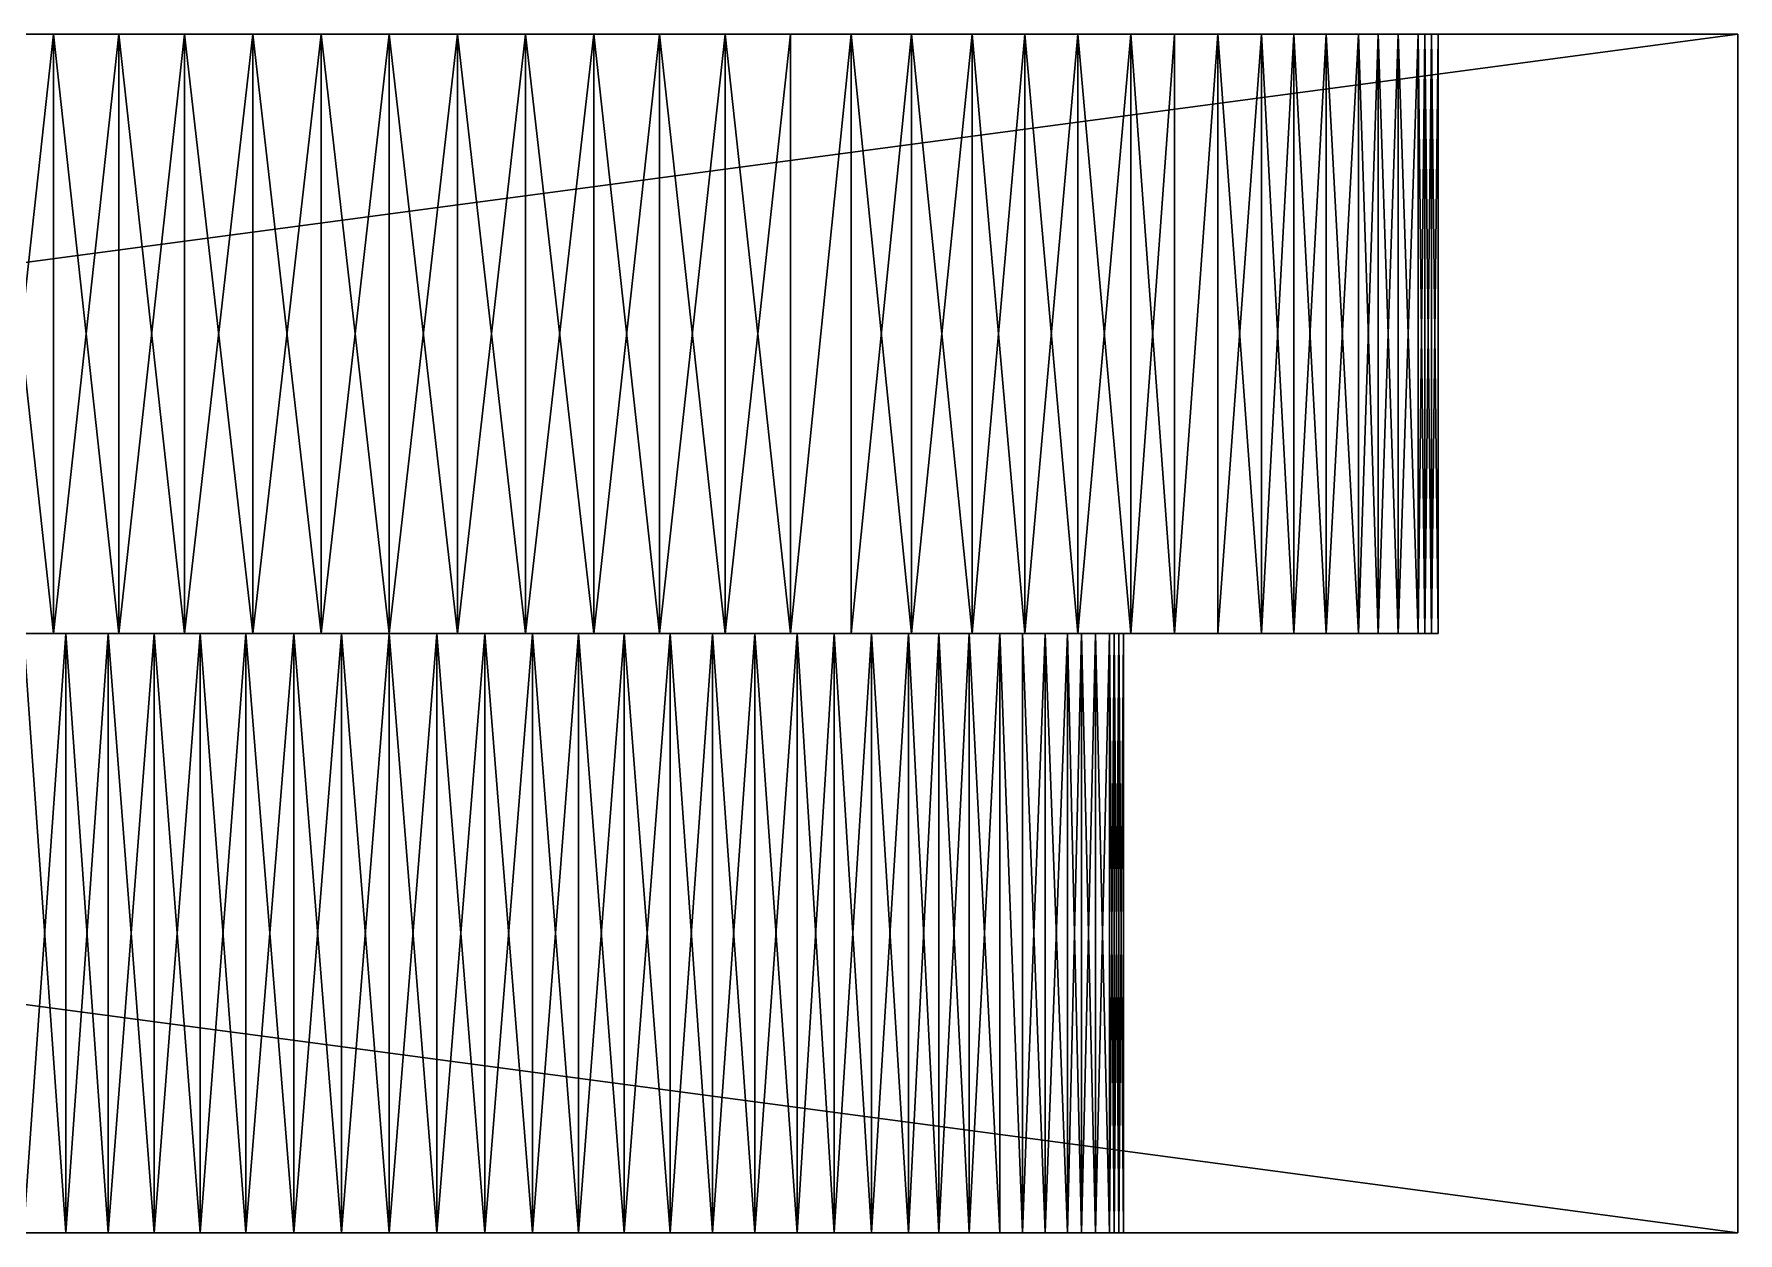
# Model space of a CAD drawing. Header units: metres. Extents: x 5.41 to 8.8, y 2.86 to 6.56.
# Drawn here: x 8.232 to 8.8, y 2.862 to 3.262 of the extents above; entities that cross this region are included whole.
import ezdxf

# ---------------------------------------------------------------- set-up
doc = ezdxf.new("R2010")
doc.units = ezdxf.units.M

msp = doc.modelspace()

# ---------------------------------------------------------------- linework, layer by layer
for points in [[(5.800001, 2.862435, 0.022566), (8.8, 2.862435, 0.022566), (8.8, 3.262435, 0.022565)], [(8.8, 3.262435, 0.022565), (5.800001, 3.262435, 0.022565), (5.800001, 2.862435, 0.022566)], [(8.8, 2.862435, -0.977434), (5.800001, 2.862435, -0.977434), (5.800001, 3.262435, -0.977435)], [(5.800001, 3.262435, -0.977435), (8.8, 3.262435, -0.977435), (8.8, 2.862435, -0.977434)], [(5.800001, 3.262435, 0.022565), (8.237947, 3.262435, -0.147438), (8.216062, 3.262435, -0.154077)], [(5.800001, 3.262435, 0.022565), (8.259833, 3.262435, -0.140799), (8.237947, 3.262435, -0.147438)], [(5.800001, 3.262435, 0.022565), (8.281719, 3.262435, -0.13416), (8.259833, 3.262435, -0.140799)], [(5.800001, 3.262435, 0.022565), (8.30448, 3.262435, -0.131918), (8.281719, 3.262435, -0.13416)], [(5.800001, 3.262435, 0.022565), (8.32724, 3.262435, -0.129676), (8.30448, 3.262435, -0.131918)], [(5.800001, 3.262435, 0.022565), (8.35, 3.262435, -0.127435), (8.32724, 3.262435, -0.129676)], [(5.800001, 3.262435, 0.022565), (8.8, 3.262435, 0.022565), (8.35, 3.262435, -0.127435)], [(8.216061, 3.262435, -0.800792), (8.259832, 3.262435, -0.81407), (5.800001, 3.262435, -0.977435)], [(8.259832, 3.262435, -0.81407), (8.281718, 3.262435, -0.820709), (5.800001, 3.262435, -0.977435)], [(8.8, 3.262435, -0.977435), (5.800001, 3.262435, -0.977435), (8.281718, 3.262435, -0.820709)], [(8.216061, 3.062435, -0.800792), (8.237947, 3.062435, -0.807431), (8.237947, 3.262435, -0.807431)], [(8.237947, 3.262435, -0.807431), (8.216061, 3.262435, -0.800792), (8.216061, 3.062435, -0.800792)], [(8.237947, 3.062435, -0.147438), (8.216062, 3.062435, -0.154076), (8.216062, 3.262435, -0.154077)], [(8.216062, 3.262435, -0.154077), (8.237947, 3.262435, -0.147438), (8.237947, 3.062435, -0.147438)], [(8.237947, 3.062435, -0.807431), (8.259832, 3.062435, -0.81407), (8.259832, 3.262435, -0.81407)], [(8.259832, 3.262435, -0.81407), (8.237947, 3.262435, -0.807431), (8.237947, 3.062435, -0.807431)], [(8.259833, 3.062435, -0.140799), (8.237947, 3.062435, -0.147438), (8.237947, 3.262435, -0.147438)], [(8.237947, 3.262435, -0.147438), (8.259833, 3.262435, -0.140799), (8.259833, 3.062435, -0.140799)], [(8.259832, 3.062435, -0.81407), (8.281718, 3.062435, -0.820709), (8.281718, 3.262435, -0.820709)], [(8.281718, 3.262435, -0.820709), (8.259832, 3.262435, -0.81407), (8.259832, 3.062435, -0.81407)], [(8.281719, 3.062435, -0.13416), (8.259833, 3.062435, -0.140799), (8.259833, 3.262435, -0.140799)], [(8.259833, 3.262435, -0.140799), (8.281719, 3.262435, -0.13416), (8.281719, 3.062435, -0.13416)], [(8.8, 3.262435, -0.977435), (8.281718, 3.262435, -0.820709), (8.304479, 3.262435, -0.822951)], [(8.281718, 3.062435, -0.820709), (8.304479, 3.062435, -0.822951), (8.304479, 3.262435, -0.822951)], [(8.304479, 3.262435, -0.822951), (8.281718, 3.262435, -0.820709), (8.281718, 3.062435, -0.820709)], [(8.281719, 3.262435, -0.13416), (8.30448, 3.262435, -0.131918), (8.30448, 3.062435, -0.131918)], [(8.30448, 3.062435, -0.131918), (8.281719, 3.062435, -0.13416), (8.281719, 3.262435, -0.13416)], [(8.8, 3.262435, -0.977435), (8.304479, 3.262435, -0.822951), (8.327239, 3.262435, -0.825193)], [(8.304479, 3.062435, -0.822951), (8.327239, 3.062435, -0.825193), (8.327239, 3.262435, -0.825193)], [(8.327239, 3.262435, -0.825193), (8.304479, 3.262435, -0.822951), (8.304479, 3.062435, -0.822951)], [(8.30448, 3.262435, -0.131918), (8.32724, 3.262435, -0.129676), (8.32724, 3.062435, -0.129676)], [(8.32724, 3.062435, -0.129676), (8.30448, 3.062435, -0.131918), (8.30448, 3.262435, -0.131918)], [(8.35, 3.262435, -0.827435), (8.8, 3.262435, -0.977435), (8.327239, 3.262435, -0.825193)], [(8.327239, 3.062435, -0.825193), (8.35, 3.062435, -0.827435), (8.35, 3.262435, -0.827435)], [(8.35, 3.262435, -0.827435), (8.327239, 3.262435, -0.825193), (8.327239, 3.062435, -0.825193)], [(8.32724, 3.262435, -0.129676), (8.35, 3.262435, -0.127435), (8.35, 3.062435, -0.127435)], [(8.35, 3.062435, -0.127435), (8.32724, 3.062435, -0.129676), (8.32724, 3.262435, -0.129676)], [(8.8, 3.262435, 0.022565), (8.372761, 3.262435, -0.129676), (8.35, 3.262435, -0.127435)], [(8.8, 3.262435, -0.977435), (8.35, 3.262435, -0.827435), (8.395521, 3.262435, -0.822951)], [(8.35, 3.262435, -0.827435), (8.372761, 3.262435, -0.825193), (8.395521, 3.262435, -0.822951)], [(8.372761, 3.062435, -0.129676), (8.35, 3.062435, -0.127435), (8.35, 3.262435, -0.127435)], [(8.35, 3.262435, -0.127435), (8.372761, 3.262435, -0.129676), (8.372761, 3.062435, -0.129676)], [(8.35, 3.062435, -0.827435), (8.372761, 3.062435, -0.825193), (8.372761, 3.262435, -0.825193)], [(8.372761, 3.262435, -0.825193), (8.35, 3.262435, -0.827435), (8.35, 3.062435, -0.827435)], [(8.8, 3.262435, 0.022565), (8.395521, 3.262435, -0.131918), (8.372761, 3.262435, -0.129676)], [(8.395521, 3.062435, -0.131918), (8.372761, 3.062435, -0.129676), (8.372761, 3.262435, -0.129676)], [(8.372761, 3.262435, -0.129676), (8.395521, 3.262435, -0.131918), (8.395521, 3.062435, -0.131918)], [(8.372761, 3.062435, -0.825193), (8.395521, 3.062435, -0.822951), (8.395521, 3.262435, -0.822951)], [(8.395521, 3.262435, -0.822951), (8.372761, 3.262435, -0.825193), (8.372761, 3.062435, -0.825193)], [(8.8, 3.262435, 0.022565), (8.418282, 3.262435, -0.13416), (8.395521, 3.262435, -0.131918)], [(8.8, 3.262435, -0.977435), (8.395521, 3.262435, -0.822951), (8.418282, 3.262435, -0.820709)], [(8.418282, 3.062435, -0.13416), (8.395521, 3.062435, -0.131918), (8.395521, 3.262435, -0.131918)], [(8.395521, 3.262435, -0.131918), (8.418282, 3.262435, -0.13416), (8.418282, 3.062435, -0.13416)], [(8.395521, 3.062435, -0.822951), (8.418282, 3.062435, -0.820709), (8.418282, 3.262435, -0.820709)], [(8.418282, 3.262435, -0.820709), (8.395521, 3.262435, -0.822951), (8.395521, 3.062435, -0.822951)], [(8.8, 3.262435, 0.022565), (8.440167, 3.262435, -0.140799), (8.418282, 3.262435, -0.13416)], [(8.8, 3.262435, -0.977435), (8.418282, 3.262435, -0.820709), (8.440167, 3.262435, -0.81407)], [(8.440167, 3.062435, -0.140799), (8.418282, 3.062435, -0.13416), (8.418282, 3.262435, -0.13416)], [(8.418282, 3.262435, -0.13416), (8.440167, 3.262435, -0.140799), (8.440167, 3.062435, -0.140799)], [(8.418282, 3.062435, -0.820709), (8.440167, 3.062435, -0.81407), (8.440167, 3.262435, -0.81407)], [(8.440167, 3.262435, -0.81407), (8.418282, 3.262435, -0.820709), (8.418282, 3.062435, -0.820709)], [(8.8, 3.262435, 0.022565), (8.462053, 3.262435, -0.147438), (8.440167, 3.262435, -0.140799)], [(8.8, 3.262435, -0.977435), (8.440167, 3.262435, -0.81407), (8.462053, 3.262435, -0.807431)], [(8.462053, 3.062435, -0.147438), (8.440167, 3.062435, -0.140799), (8.440167, 3.262435, -0.140799)], [(8.440167, 3.262435, -0.140799), (8.462053, 3.262435, -0.147438), (8.462053, 3.062435, -0.147438)], [(8.440167, 3.062435, -0.81407), (8.462053, 3.062435, -0.807431), (8.462053, 3.262435, -0.807431)], [(8.462053, 3.262435, -0.807431), (8.440167, 3.262435, -0.81407), (8.440167, 3.062435, -0.81407)], [(8.8, 3.262435, 0.022565), (8.483939, 3.262435, -0.154077), (8.462053, 3.262435, -0.147438)], [(8.8, 3.262435, -0.977435), (8.462053, 3.262435, -0.807431), (8.483939, 3.262435, -0.800792)], [(8.483939, 3.062435, -0.154077), (8.462053, 3.062435, -0.147438), (8.462053, 3.262435, -0.147438)], [(8.462053, 3.262435, -0.147438), (8.483939, 3.262435, -0.154077), (8.483939, 3.062435, -0.154077)], [(8.462053, 3.062435, -0.807431), (8.483939, 3.062435, -0.800792), (8.483939, 3.262435, -0.800792)], [(8.483939, 3.262435, -0.800792), (8.462053, 3.262435, -0.807431), (8.462053, 3.062435, -0.807431)], [(8.8, 3.262435, 0.022565), (8.504109, 3.262435, -0.164858), (8.483939, 3.262435, -0.154077)], [(8.8, 3.262435, -0.977435), (8.483939, 3.262435, -0.800792), (8.504109, 3.262435, -0.790011)], [(8.504109, 3.262435, -0.164858), (8.504109, 3.062435, -0.164858), (8.483939, 3.062435, -0.154077)], [(8.483939, 3.062435, -0.154077), (8.483939, 3.262435, -0.154077), (8.504109, 3.262435, -0.164858)], [(8.483939, 3.062435, -0.800792), (8.504109, 3.062435, -0.790011), (8.504109, 3.262435, -0.790011)], [(8.504109, 3.262435, -0.790011), (8.483939, 3.262435, -0.800792), (8.483939, 3.062435, -0.800792)], [(8.8, 3.262435, 0.022565), (8.52428, 3.262435, -0.175639), (8.504109, 3.262435, -0.164858)], [(8.8, 3.262435, -0.977435), (8.504109, 3.262435, -0.790011), (8.54445, 3.262435, -0.768449)], [(8.504109, 3.262435, -0.790011), (8.52428, 3.262435, -0.77923), (8.54445, 3.262435, -0.768449)], [(8.52428, 3.062435, -0.175639), (8.504109, 3.062435, -0.164858), (8.504109, 3.262435, -0.164858)], [(8.504109, 3.262435, -0.164858), (8.52428, 3.262435, -0.175639), (8.52428, 3.062435, -0.175639)], [(8.504109, 3.062435, -0.790011), (8.52428, 3.062435, -0.77923), (8.52428, 3.262435, -0.77923)], [(8.52428, 3.262435, -0.77923), (8.504109, 3.262435, -0.790011), (8.504109, 3.062435, -0.790011)], [(8.8, 3.262435, 0.022565), (8.54445, 3.262435, -0.18642), (8.52428, 3.262435, -0.175639)], [(8.54445, 3.062435, -0.18642), (8.52428, 3.062435, -0.175639), (8.52428, 3.262435, -0.175639)], [(8.52428, 3.262435, -0.175639), (8.54445, 3.262435, -0.18642), (8.54445, 3.062435, -0.18642)], [(8.52428, 3.062435, -0.77923), (8.54445, 3.062435, -0.768449), (8.54445, 3.262435, -0.768449)], [(8.54445, 3.262435, -0.768449), (8.52428, 3.262435, -0.77923), (8.52428, 3.062435, -0.77923)], [(8.8, 3.262435, 0.022565), (8.562129, 3.262435, -0.200929), (8.54445, 3.262435, -0.18642)], [(8.8, 3.262435, -0.977435), (8.54445, 3.262435, -0.768449), (8.597487, 3.262435, -0.724922)], [(8.54445, 3.262435, -0.768449), (8.562129, 3.262435, -0.75394), (8.597487, 3.262435, -0.724922)], [(8.562129, 3.062435, -0.200929), (8.54445, 3.062435, -0.18642), (8.54445, 3.262435, -0.18642)], [(8.54445, 3.262435, -0.18642), (8.562129, 3.262435, -0.200929), (8.562129, 3.062435, -0.200929)], [(8.54445, 3.062435, -0.768449), (8.562129, 3.062435, -0.75394), (8.562129, 3.262435, -0.75394)], [(8.562129, 3.262435, -0.75394), (8.54445, 3.262435, -0.768449), (8.54445, 3.062435, -0.768449)], [(8.8, 3.262435, 0.022565), (8.579808, 3.262435, -0.215438), (8.562129, 3.262435, -0.200929)], [(8.562129, 3.262435, -0.75394), (8.579808, 3.262435, -0.739431), (8.597487, 3.262435, -0.724922)], [(8.579808, 3.062435, -0.215438), (8.562129, 3.062435, -0.200929), (8.562129, 3.262435, -0.200929)], [(8.562129, 3.262435, -0.200929), (8.579808, 3.262435, -0.215438), (8.579808, 3.062435, -0.215438)], [(8.562129, 3.062435, -0.75394), (8.579808, 3.062435, -0.739431), (8.579808, 3.262435, -0.739431)], [(8.579808, 3.262435, -0.739431), (8.562129, 3.262435, -0.75394), (8.562129, 3.062435, -0.75394)], [(8.8, 3.262435, 0.022565), (8.597487, 3.262435, -0.229947), (8.579808, 3.262435, -0.215438)], [(8.597487, 3.062435, -0.229947), (8.579808, 3.062435, -0.215438), (8.579808, 3.262435, -0.215438)], [(8.579808, 3.262435, -0.215438), (8.597487, 3.262435, -0.229947), (8.597487, 3.062435, -0.229947)], [(8.579808, 3.062435, -0.739431), (8.597487, 3.062435, -0.724922), (8.597487, 3.262435, -0.724922)], [(8.597487, 3.262435, -0.724922), (8.579808, 3.262435, -0.739431), (8.579808, 3.062435, -0.739431)], [(8.8, 3.262435, 0.022565), (8.611997, 3.262435, -0.247626), (8.597487, 3.262435, -0.229947)], [(8.8, 3.262435, -0.977435), (8.597487, 3.262435, -0.724922), (8.641014, 3.262435, -0.671884)], [(8.597487, 3.262435, -0.724922), (8.611997, 3.262435, -0.707243), (8.641014, 3.262435, -0.671884)], [(8.611997, 3.062435, -0.247626), (8.597487, 3.062435, -0.229947), (8.597487, 3.262435, -0.229947)], [(8.597487, 3.262435, -0.229947), (8.611997, 3.262435, -0.247626), (8.611997, 3.062435, -0.247626)], [(8.597487, 3.062435, -0.724922), (8.611997, 3.062435, -0.707243), (8.611997, 3.262435, -0.707243)], [(8.611997, 3.262435, -0.707243), (8.597487, 3.262435, -0.724922), (8.597487, 3.062435, -0.724922)], [(8.8, 3.262435, 0.022565), (8.626506, 3.262435, -0.265306), (8.611997, 3.262435, -0.247626)], [(8.611997, 3.262435, -0.707243), (8.626506, 3.262435, -0.689563), (8.641014, 3.262435, -0.671884)], [(8.626506, 3.262435, -0.265306), (8.626506, 3.062435, -0.265306), (8.611997, 3.062435, -0.247626)], [(8.611997, 3.062435, -0.247626), (8.611997, 3.262435, -0.247626), (8.626506, 3.262435, -0.265306)], [(8.611997, 3.062435, -0.707243), (8.626506, 3.062435, -0.689563), (8.626506, 3.262435, -0.689563)], [(8.626506, 3.262435, -0.689563), (8.611997, 3.262435, -0.707243), (8.611997, 3.062435, -0.707243)], [(8.8, 3.262435, 0.022565), (8.641014, 3.262435, -0.282985), (8.626506, 3.262435, -0.265306)], [(8.641014, 3.062435, -0.282985), (8.626506, 3.062435, -0.265306), (8.626506, 3.262435, -0.265306)], [(8.626506, 3.262435, -0.265306), (8.641014, 3.262435, -0.282985), (8.641014, 3.062435, -0.282985)], [(8.626506, 3.062435, -0.689563), (8.641014, 3.062435, -0.671884), (8.641014, 3.262435, -0.671884)], [(8.641014, 3.262435, -0.671884), (8.626506, 3.262435, -0.689563), (8.626506, 3.062435, -0.689563)], [(8.8, 3.262435, 0.022565), (8.651795, 3.262435, -0.303155), (8.641014, 3.262435, -0.282985)], [(8.8, 3.262435, -0.977435), (8.641014, 3.262435, -0.671884), (8.651795, 3.262435, -0.651714)], [(8.651795, 3.062435, -0.303155), (8.641014, 3.062435, -0.282985), (8.641014, 3.262435, -0.282985)], [(8.641014, 3.262435, -0.282985), (8.651795, 3.262435, -0.303155), (8.651795, 3.062435, -0.303155)], [(8.641014, 3.062435, -0.671884), (8.651795, 3.062435, -0.651714), (8.651795, 3.262435, -0.651714)], [(8.651795, 3.262435, -0.651714), (8.641014, 3.262435, -0.671884), (8.641014, 3.062435, -0.671884)], [(8.8, 3.262435, 0.022565), (8.662577, 3.262435, -0.323325), (8.651795, 3.262435, -0.303155)], [(8.8, 3.262435, -0.977435), (8.651795, 3.262435, -0.651714), (8.662577, 3.262435, -0.631544)], [(8.662577, 3.062435, -0.323325), (8.651795, 3.062435, -0.303155), (8.651795, 3.262435, -0.303155)], [(8.651795, 3.262435, -0.303155), (8.662577, 3.262435, -0.323325), (8.662577, 3.062435, -0.323325)], [(8.651795, 3.062435, -0.651714), (8.662577, 3.062435, -0.631544), (8.662577, 3.262435, -0.631544)], [(8.662577, 3.262435, -0.631544), (8.651795, 3.262435, -0.651714), (8.651795, 3.062435, -0.651714)], [(8.8, 3.262435, 0.022565), (8.673358, 3.262435, -0.343495), (8.662577, 3.262435, -0.323325)], [(8.8, 3.262435, -0.977435), (8.662577, 3.262435, -0.631544), (8.673358, 3.262435, -0.611374)], [(8.673358, 3.062435, -0.343495), (8.662577, 3.062435, -0.323325), (8.662577, 3.262435, -0.323325)], [(8.662577, 3.262435, -0.323325), (8.673358, 3.262435, -0.343495), (8.673358, 3.062435, -0.343495)], [(8.662577, 3.062435, -0.631544), (8.673358, 3.062435, -0.611374), (8.673358, 3.262435, -0.611374)], [(8.673358, 3.262435, -0.611374), (8.662577, 3.262435, -0.631544), (8.662577, 3.062435, -0.631544)], [(8.8, 3.262435, 0.022565), (8.679996, 3.262435, -0.365381), (8.673358, 3.262435, -0.343495)], [(8.8, 3.262435, -0.977435), (8.673358, 3.262435, -0.611374), (8.679996, 3.262435, -0.589488)], [(8.679996, 3.062435, -0.365381), (8.673358, 3.062435, -0.343495), (8.673358, 3.262435, -0.343495)], [(8.673358, 3.262435, -0.343495), (8.679996, 3.262435, -0.365381), (8.679996, 3.062435, -0.365381)], [(8.673358, 3.062435, -0.611374), (8.679996, 3.062435, -0.589488), (8.679996, 3.262435, -0.589488)], [(8.679996, 3.262435, -0.589488), (8.673358, 3.262435, -0.611374), (8.673358, 3.062435, -0.611374)], [(8.8, 3.262435, 0.022565), (8.686636, 3.262435, -0.387267), (8.679996, 3.262435, -0.365381)], [(8.8, 3.262435, -0.977435), (8.679996, 3.262435, -0.589488), (8.686636, 3.262435, -0.567602)], [(8.686636, 3.062435, -0.387267), (8.679996, 3.062435, -0.365381), (8.679996, 3.262435, -0.365381)], [(8.679996, 3.262435, -0.365381), (8.686636, 3.262435, -0.387267), (8.686636, 3.062435, -0.387267)], [(8.679996, 3.062435, -0.589488), (8.686636, 3.062435, -0.567602), (8.686636, 3.262435, -0.567602)], [(8.686636, 3.262435, -0.567602), (8.679996, 3.262435, -0.589488), (8.679996, 3.062435, -0.589488)], [(8.8, 3.262435, 0.022565), (8.693274, 3.262435, -0.409153), (8.686636, 3.262435, -0.387267)], [(8.8, 3.262435, -0.977435), (8.686636, 3.262435, -0.567602), (8.693274, 3.262435, -0.545716)], [(8.693274, 3.062435, -0.409153), (8.686636, 3.062435, -0.387267), (8.686636, 3.262435, -0.387267)], [(8.686636, 3.262435, -0.387267), (8.693274, 3.262435, -0.409153), (8.693274, 3.062435, -0.409153)], [(8.686636, 3.062435, -0.567602), (8.693274, 3.062435, -0.545716), (8.693274, 3.262435, -0.545716)], [(8.693274, 3.262435, -0.545716), (8.686636, 3.262435, -0.567602), (8.686636, 3.062435, -0.567602)], [(8.8, 3.262435, 0.022565), (8.695517, 3.262435, -0.431913), (8.693274, 3.262435, -0.409153)], [(8.8, 3.262435, 0.022565), (8.8, 3.262435, -0.977435), (8.693274, 3.262435, -0.545716)], [(8.8, 3.262435, 0.022565), (8.693274, 3.262435, -0.545716), (8.695517, 3.262435, -0.522956)], [(8.695517, 3.062435, -0.431913), (8.693274, 3.062435, -0.409153), (8.693274, 3.262435, -0.409153)], [(8.693274, 3.262435, -0.409153), (8.695517, 3.262435, -0.431913), (8.695517, 3.062435, -0.431913)], [(8.693274, 3.062435, -0.545716), (8.695517, 3.062435, -0.522956), (8.695517, 3.262435, -0.522956)], [(8.695517, 3.262435, -0.522956), (8.693274, 3.262435, -0.545716), (8.693274, 3.062435, -0.545716)], [(8.8, 3.262435, 0.022565), (8.697759, 3.262435, -0.454674), (8.695517, 3.262435, -0.431913)], [(8.8, 3.262435, 0.022565), (8.695517, 3.262435, -0.522956), (8.697759, 3.262435, -0.500195)], [(8.697759, 3.062435, -0.454674), (8.695517, 3.062435, -0.431913), (8.695517, 3.262435, -0.431913)], [(8.695517, 3.262435, -0.431913), (8.697759, 3.262435, -0.454674), (8.697759, 3.062435, -0.454674)], [(8.695517, 3.062435, -0.522956), (8.697759, 3.062435, -0.500195), (8.697759, 3.262435, -0.500195)], [(8.697759, 3.262435, -0.500195), (8.695517, 3.262435, -0.522956), (8.695517, 3.062435, -0.522956)], [(8.8, 3.262435, 0.022565), (8.7, 3.262435, -0.477435), (8.697759, 3.262435, -0.454674)], [(8.8, 3.262435, 0.022565), (8.697759, 3.262435, -0.500195), (8.7, 3.262435, -0.477435)], [(8.7, 3.062435, -0.477434), (8.697759, 3.062435, -0.454674), (8.697759, 3.262435, -0.454674)], [(8.697759, 3.262435, -0.454674), (8.7, 3.262435, -0.477435), (8.7, 3.062435, -0.477434)], [(8.697759, 3.062435, -0.500195), (8.7, 3.062435, -0.477434), (8.7, 3.262435, -0.477435)], [(8.7, 3.262435, -0.477435), (8.697759, 3.262435, -0.500195), (8.697759, 3.062435, -0.500195)], [(8.8, 3.262435, -0.977435), (8.8, 3.262435, 0.022565), (8.8, 2.862435, 0.022566)], [(8.8, 2.862435, 0.022566), (8.8, 2.862435, -0.977434), (8.8, 3.262435, -0.977435)], [(8.19589, 3.062435, -0.790011), (8.242124, 3.062435, -0.696238), (8.256243, 3.062435, -0.703785)], [(8.256243, 3.062435, -0.703785), (8.216061, 3.062435, -0.800792), (8.19589, 3.062435, -0.790011)], [(8.228004, 3.062435, -0.688691), (8.242124, 3.062435, -0.696238), (8.19589, 3.062435, -0.790011)], [(8.256243, 3.062435, -0.251084), (8.242124, 3.062435, -0.258631), (8.195891, 3.062435, -0.164858)], [(8.195891, 3.062435, -0.164858), (8.216062, 3.062435, -0.154076), (8.256243, 3.062435, -0.251084)], [(8.195891, 3.062435, -0.164858), (8.242124, 3.062435, -0.258631), (8.228004, 3.062435, -0.266177)], [(8.237947, 3.062435, -0.807431), (8.216061, 3.062435, -0.800792), (8.256243, 3.062435, -0.703785)], [(8.256243, 3.062435, -0.251084), (8.216062, 3.062435, -0.154076), (8.237947, 3.062435, -0.147438)], [(8.228004, 2.862435, -0.688691), (8.242124, 2.862435, -0.696238), (8.242124, 3.062435, -0.696238)], [(8.242124, 3.062435, -0.696238), (8.228004, 3.062435, -0.688691), (8.228004, 2.862435, -0.688691)], [(8.242124, 2.862435, -0.258631), (8.228004, 2.862435, -0.266177), (8.228004, 3.062435, -0.266177)], [(8.228004, 3.062435, -0.266177), (8.242124, 3.062435, -0.258631), (8.242124, 2.862435, -0.258631)], [(8.256243, 3.062435, -0.703785), (8.271563, 3.062435, -0.708432), (8.237947, 3.062435, -0.807431)], [(8.259832, 3.062435, -0.81407), (8.237947, 3.062435, -0.807431), (8.271563, 3.062435, -0.708432)], [(8.237947, 3.062435, -0.147438), (8.271564, 3.062435, -0.246437), (8.256243, 3.062435, -0.251084)], [(8.271564, 3.062435, -0.246437), (8.237947, 3.062435, -0.147438), (8.259833, 3.062435, -0.140799)], [(8.242124, 2.862435, -0.696238), (8.256243, 2.862435, -0.703785), (8.256243, 3.062435, -0.703785)], [(8.256243, 3.062435, -0.703785), (8.242124, 3.062435, -0.696238), (8.242124, 2.862435, -0.696238)], [(8.256243, 2.862435, -0.251084), (8.242124, 2.862435, -0.258631), (8.242124, 3.062435, -0.258631)], [(8.242124, 3.062435, -0.258631), (8.256243, 3.062435, -0.251084), (8.256243, 2.862435, -0.251084)], [(8.271563, 2.862435, -0.246437), (8.256243, 2.862435, -0.251084), (8.256243, 3.062435, -0.251084)], [(8.256243, 3.062435, -0.251084), (8.271564, 3.062435, -0.246437), (8.271563, 2.862435, -0.246437)], [(8.256243, 2.862435, -0.703785), (8.271563, 2.862435, -0.708432), (8.271563, 3.062435, -0.708432)], [(8.271563, 3.062435, -0.708432), (8.256243, 3.062435, -0.703785), (8.256243, 2.862435, -0.703785)], [(8.259832, 3.062435, -0.81407), (8.286882, 3.062435, -0.71308), (8.302203, 3.062435, -0.717727)], [(8.302203, 3.062435, -0.717727), (8.281718, 3.062435, -0.820709), (8.259832, 3.062435, -0.81407)], [(8.271563, 3.062435, -0.708432), (8.286882, 3.062435, -0.71308), (8.259832, 3.062435, -0.81407)], [(8.302203, 3.062435, -0.237142), (8.286883, 3.062435, -0.241789), (8.259833, 3.062435, -0.140799)], [(8.259833, 3.062435, -0.140799), (8.281719, 3.062435, -0.13416), (8.302203, 3.062435, -0.237142)], [(8.259833, 3.062435, -0.140799), (8.286883, 3.062435, -0.241789), (8.271564, 3.062435, -0.246437)], [(8.271563, 2.862435, -0.708432), (8.286882, 2.862435, -0.71308), (8.286882, 3.062435, -0.71308)], [(8.286882, 3.062435, -0.71308), (8.271563, 3.062435, -0.708432), (8.271563, 2.862435, -0.708432)], [(8.286883, 2.862435, -0.241789), (8.271563, 2.862435, -0.246437), (8.271564, 3.062435, -0.246437)], [(8.271564, 3.062435, -0.246437), (8.286883, 3.062435, -0.241789), (8.286883, 2.862435, -0.241789)], [(8.304479, 3.062435, -0.822951), (8.281718, 3.062435, -0.820709), (8.302203, 3.062435, -0.717727)], [(8.302203, 3.062435, -0.237142), (8.281719, 3.062435, -0.13416), (8.30448, 3.062435, -0.131918)], [(8.286882, 2.862435, -0.71308), (8.302203, 2.862435, -0.717727), (8.302203, 3.062435, -0.717727)], [(8.302203, 3.062435, -0.717727), (8.286882, 3.062435, -0.71308), (8.286882, 2.862435, -0.71308)], [(8.302203, 2.862435, -0.237142), (8.286883, 2.862435, -0.241789), (8.286883, 3.062435, -0.241789)], [(8.286883, 3.062435, -0.241789), (8.302203, 3.062435, -0.237142), (8.302203, 2.862435, -0.237142)], [(8.302203, 3.062435, -0.717727), (8.318135, 3.062435, -0.719296), (8.304479, 3.062435, -0.822951)], [(8.302203, 2.862435, -0.717727), (8.318135, 2.862435, -0.719296), (8.318135, 3.062435, -0.719296)], [(8.318135, 3.062435, -0.719296), (8.302203, 3.062435, -0.717727), (8.302203, 2.862435, -0.717727)], [(8.302203, 3.062435, -0.237142), (8.318135, 3.062435, -0.235573), (8.318135, 2.862435, -0.235573)], [(8.318135, 2.862435, -0.235573), (8.302203, 2.862435, -0.237142), (8.302203, 3.062435, -0.237142)], [(8.30448, 3.062435, -0.131918), (8.318135, 3.062435, -0.235573), (8.302203, 3.062435, -0.237142)], [(8.327239, 3.062435, -0.825193), (8.304479, 3.062435, -0.822951), (8.318135, 3.062435, -0.719296)], [(8.318135, 3.062435, -0.235573), (8.30448, 3.062435, -0.131918), (8.32724, 3.062435, -0.129676)], [(8.318135, 3.062435, -0.719296), (8.334067, 3.062435, -0.720865), (8.327239, 3.062435, -0.825193)], [(8.318135, 2.862435, -0.719296), (8.334067, 2.862435, -0.720865), (8.334067, 3.062435, -0.720865)], [(8.334067, 3.062435, -0.720865), (8.318135, 3.062435, -0.719296), (8.318135, 2.862435, -0.719296)], [(8.318135, 3.062435, -0.235573), (8.334068, 3.062435, -0.234004), (8.334068, 2.862435, -0.234004)], [(8.334068, 2.862435, -0.234004), (8.318135, 2.862435, -0.235573), (8.318135, 3.062435, -0.235573)], [(8.32724, 3.062435, -0.129676), (8.334068, 3.062435, -0.234004), (8.318135, 3.062435, -0.235573)], [(8.327239, 3.062435, -0.825193), (8.334067, 3.062435, -0.720865), (8.35, 3.062435, -0.722434)], [(8.35, 3.062435, -0.722434), (8.35, 3.062435, -0.827435), (8.327239, 3.062435, -0.825193)], [(8.32724, 3.062435, -0.129676), (8.35, 3.062435, -0.127435), (8.35, 3.062435, -0.232434)], [(8.35, 3.062435, -0.232434), (8.334068, 3.062435, -0.234004), (8.32724, 3.062435, -0.129676)], [(8.334067, 2.862435, -0.720865), (8.35, 2.862435, -0.722434), (8.35, 3.062435, -0.722434)], [(8.35, 3.062435, -0.722434), (8.334067, 3.062435, -0.720865), (8.334067, 2.862435, -0.720865)], [(8.334068, 3.062435, -0.234004), (8.35, 3.062435, -0.232434), (8.35, 2.862435, -0.232434)], [(8.35, 2.862435, -0.232434), (8.334068, 2.862435, -0.234004), (8.334068, 3.062435, -0.234004)], [(8.365932, 2.862435, -0.234004), (8.35, 2.862435, -0.232434), (8.35, 3.062435, -0.232434)], [(8.35, 3.062435, -0.232434), (8.365932, 3.062435, -0.234004), (8.365932, 2.862435, -0.234004)], [(8.372761, 3.062435, -0.129676), (8.365932, 3.062435, -0.234004), (8.35, 3.062435, -0.232434)], [(8.35, 3.062435, -0.232434), (8.35, 3.062435, -0.127435), (8.372761, 3.062435, -0.129676)], [(8.35, 3.062435, -0.722434), (8.365932, 3.062435, -0.720865), (8.372761, 3.062435, -0.825193)], [(8.372761, 3.062435, -0.825193), (8.35, 3.062435, -0.827435), (8.35, 3.062435, -0.722434)], [(8.35, 2.862435, -0.722434), (8.365932, 2.862435, -0.720865), (8.365932, 3.062435, -0.720865)], [(8.365932, 3.062435, -0.720865), (8.35, 3.062435, -0.722434), (8.35, 2.862435, -0.722434)], [(8.395521, 3.062435, -0.131918), (8.381865, 3.062435, -0.235573), (8.365932, 3.062435, -0.234004)], [(8.365932, 3.062435, -0.234004), (8.372761, 3.062435, -0.129676), (8.395521, 3.062435, -0.131918)], [(8.381865, 2.862435, -0.235573), (8.365932, 2.862435, -0.234004), (8.365932, 3.062435, -0.234004)], [(8.365932, 3.062435, -0.234004), (8.381865, 3.062435, -0.235573), (8.381865, 2.862435, -0.235573)], [(8.365932, 3.062435, -0.720865), (8.381865, 3.062435, -0.719296), (8.395521, 3.062435, -0.822951)], [(8.395521, 3.062435, -0.822951), (8.372761, 3.062435, -0.825193), (8.365932, 3.062435, -0.720865)], [(8.365932, 2.862435, -0.720865), (8.381865, 2.862435, -0.719296), (8.381865, 3.062435, -0.719296)], [(8.381865, 3.062435, -0.719296), (8.365932, 3.062435, -0.720865), (8.365932, 2.862435, -0.720865)], [(8.381865, 2.862435, -0.719296), (8.397798, 2.862435, -0.717727), (8.397798, 3.062435, -0.717727)], [(8.397798, 3.062435, -0.717727), (8.381865, 3.062435, -0.719296), (8.381865, 2.862435, -0.719296)], [(8.397798, 3.062435, -0.237142), (8.381865, 3.062435, -0.235573), (8.395521, 3.062435, -0.131918)], [(8.397798, 2.862435, -0.237142), (8.381865, 2.862435, -0.235573), (8.381865, 3.062435, -0.235573)], [(8.381865, 3.062435, -0.235573), (8.397798, 3.062435, -0.237142), (8.397798, 2.862435, -0.237142)], [(8.395521, 3.062435, -0.822951), (8.381865, 3.062435, -0.719296), (8.397798, 3.062435, -0.717727)], [(8.395521, 3.062435, -0.131918), (8.418282, 3.062435, -0.13416), (8.397798, 3.062435, -0.237142)], [(8.397798, 3.062435, -0.717727), (8.418282, 3.062435, -0.820709), (8.395521, 3.062435, -0.822951)], [(8.413117, 2.862435, -0.241789), (8.397798, 2.862435, -0.237142), (8.397798, 3.062435, -0.237142)], [(8.397798, 3.062435, -0.237142), (8.413117, 3.062435, -0.241789), (8.413117, 2.862435, -0.241789)], [(8.440167, 3.062435, -0.140799), (8.413117, 3.062435, -0.241789), (8.397798, 3.062435, -0.237142)], [(8.397798, 3.062435, -0.237142), (8.418282, 3.062435, -0.13416), (8.440167, 3.062435, -0.140799)], [(8.397798, 3.062435, -0.717727), (8.413117, 3.062435, -0.71308), (8.440167, 3.062435, -0.81407)], [(8.440167, 3.062435, -0.81407), (8.418282, 3.062435, -0.820709), (8.397798, 3.062435, -0.717727)], [(8.397798, 2.862435, -0.717727), (8.413117, 2.862435, -0.71308), (8.413117, 3.062435, -0.71308)], [(8.413117, 3.062435, -0.71308), (8.397798, 3.062435, -0.717727), (8.397798, 2.862435, -0.717727)], [(8.462053, 3.062435, -0.147438), (8.428437, 3.062435, -0.246437), (8.413117, 3.062435, -0.241789)], [(8.413117, 3.062435, -0.241789), (8.440167, 3.062435, -0.140799), (8.462053, 3.062435, -0.147438)], [(8.428437, 2.862435, -0.246437), (8.413117, 2.862435, -0.241789), (8.413117, 3.062435, -0.241789)], [(8.413117, 3.062435, -0.241789), (8.428437, 3.062435, -0.246437), (8.428437, 2.862435, -0.246437)], [(8.413117, 3.062435, -0.71308), (8.428437, 3.062435, -0.708432), (8.462053, 3.062435, -0.807431)], [(8.462053, 3.062435, -0.807431), (8.440167, 3.062435, -0.81407), (8.413117, 3.062435, -0.71308)], [(8.413117, 2.862435, -0.71308), (8.428437, 2.862435, -0.708432), (8.428437, 3.062435, -0.708432)], [(8.428437, 3.062435, -0.708432), (8.413117, 3.062435, -0.71308), (8.413117, 2.862435, -0.71308)], [(8.428437, 2.862435, -0.708432), (8.443758, 2.862435, -0.703785), (8.443758, 3.062435, -0.703785)], [(8.443758, 3.062435, -0.703785), (8.428437, 3.062435, -0.708432), (8.428437, 2.862435, -0.708432)], [(8.443758, 3.062435, -0.251084), (8.428437, 3.062435, -0.246437), (8.462053, 3.062435, -0.147438)], [(8.443758, 2.862435, -0.251084), (8.428437, 2.862435, -0.246437), (8.428437, 3.062435, -0.246437)], [(8.428437, 3.062435, -0.246437), (8.443758, 3.062435, -0.251084), (8.443758, 2.862435, -0.251084)], [(8.462053, 3.062435, -0.807431), (8.428437, 3.062435, -0.708432), (8.443758, 3.062435, -0.703785)], [(8.457876, 2.862435, -0.258631), (8.443758, 2.862435, -0.251084), (8.443758, 3.062435, -0.251084)], [(8.443758, 3.062435, -0.251084), (8.457877, 3.062435, -0.258631), (8.457876, 2.862435, -0.258631)], [(8.462053, 3.062435, -0.147438), (8.483939, 3.062435, -0.154077), (8.443758, 3.062435, -0.251084)], [(8.504109, 3.062435, -0.164858), (8.457877, 3.062435, -0.258631), (8.443758, 3.062435, -0.251084)], [(8.443758, 3.062435, -0.251084), (8.483939, 3.062435, -0.154077), (8.504109, 3.062435, -0.164858)], [(8.443758, 3.062435, -0.703785), (8.457876, 3.062435, -0.696238), (8.504109, 3.062435, -0.790011)], [(8.504109, 3.062435, -0.790011), (8.483939, 3.062435, -0.800792), (8.443758, 3.062435, -0.703785)], [(8.443758, 2.862435, -0.703785), (8.457876, 2.862435, -0.696238), (8.457876, 3.062435, -0.696238)], [(8.457876, 3.062435, -0.696238), (8.443758, 3.062435, -0.703785), (8.443758, 2.862435, -0.703785)], [(8.443758, 3.062435, -0.703785), (8.483939, 3.062435, -0.800792), (8.462053, 3.062435, -0.807431)], [(8.471995, 2.862435, -0.266178), (8.457876, 2.862435, -0.258631), (8.457877, 3.062435, -0.258631)], [(8.504109, 3.062435, -0.790011), (8.457876, 3.062435, -0.696238), (8.471995, 3.062435, -0.688691)], [(8.457876, 2.862435, -0.696238), (8.471995, 2.862435, -0.688691), (8.471995, 3.062435, -0.688691)], [(8.471995, 3.062435, -0.688691), (8.457876, 3.062435, -0.696238), (8.457876, 2.862435, -0.696238)], [(8.52428, 3.062435, -0.175639), (8.471996, 3.062435, -0.266178), (8.457877, 3.062435, -0.258631)], [(8.457877, 3.062435, -0.258631), (8.504109, 3.062435, -0.164858), (8.52428, 3.062435, -0.175639)], [(8.457877, 3.062435, -0.258631), (8.471996, 3.062435, -0.266178), (8.471995, 2.862435, -0.266178)], [(8.471995, 2.862435, -0.688691), (8.486115, 2.862435, -0.681144), (8.486115, 3.062435, -0.681145)], [(8.486115, 3.062435, -0.681145), (8.471995, 3.062435, -0.688691), (8.471995, 2.862435, -0.688691)], [(8.486115, 2.862435, -0.273724), (8.471995, 2.862435, -0.266178), (8.471996, 3.062435, -0.266178)], [(8.52428, 3.062435, -0.77923), (8.471995, 3.062435, -0.688691), (8.486115, 3.062435, -0.681145)], [(8.471995, 3.062435, -0.688691), (8.52428, 3.062435, -0.77923), (8.504109, 3.062435, -0.790011)], [(8.486115, 3.062435, -0.273724), (8.471996, 3.062435, -0.266178), (8.52428, 3.062435, -0.175639)], [(8.471996, 3.062435, -0.266178), (8.486115, 3.062435, -0.273724), (8.486115, 2.862435, -0.273724)], [(8.49849, 2.862435, -0.283881), (8.486115, 2.862435, -0.273724), (8.486115, 3.062435, -0.273724)], [(8.486115, 3.062435, -0.273724), (8.49849, 3.062435, -0.283881), (8.49849, 2.862435, -0.283881)], [(8.52428, 3.062435, -0.175639), (8.54445, 3.062435, -0.18642), (8.486115, 3.062435, -0.273724)], [(8.562129, 3.062435, -0.200929), (8.49849, 3.062435, -0.283881), (8.486115, 3.062435, -0.273724)], [(8.486115, 3.062435, -0.273724), (8.54445, 3.062435, -0.18642), (8.562129, 3.062435, -0.200929)], [(8.486115, 3.062435, -0.681145), (8.49849, 3.062435, -0.670988), (8.562129, 3.062435, -0.75394)], [(8.562129, 3.062435, -0.75394), (8.54445, 3.062435, -0.768449), (8.486115, 3.062435, -0.681145)], [(8.486115, 2.862435, -0.681144), (8.49849, 2.862435, -0.670988), (8.49849, 3.062435, -0.670988)], [(8.49849, 3.062435, -0.670988), (8.486115, 3.062435, -0.681145), (8.486115, 2.862435, -0.681144)], [(8.486115, 3.062435, -0.681145), (8.54445, 3.062435, -0.768449), (8.52428, 3.062435, -0.77923)], [(8.579808, 3.062435, -0.215438), (8.510866, 3.062435, -0.294037), (8.49849, 3.062435, -0.283881)], [(8.49849, 3.062435, -0.283881), (8.562129, 3.062435, -0.200929), (8.579808, 3.062435, -0.215438)], [(8.510866, 2.862435, -0.294037), (8.49849, 2.862435, -0.283881), (8.49849, 3.062435, -0.283881)], [(8.49849, 3.062435, -0.283881), (8.510866, 3.062435, -0.294037), (8.510866, 2.862435, -0.294037)], [(8.49849, 3.062435, -0.670988), (8.510866, 3.062435, -0.660832), (8.579808, 3.062435, -0.739431)], [(8.579808, 3.062435, -0.739431), (8.562129, 3.062435, -0.75394), (8.49849, 3.062435, -0.670988)], [(8.49849, 2.862435, -0.670988), (8.510866, 2.862435, -0.660832), (8.510866, 3.062435, -0.660832)], [(8.510866, 3.062435, -0.660832), (8.49849, 3.062435, -0.670988), (8.49849, 2.862435, -0.670988)], [(8.510866, 2.862435, -0.660832), (8.523241, 2.862435, -0.650676), (8.523241, 3.062435, -0.650676)], [(8.523241, 3.062435, -0.650676), (8.510866, 3.062435, -0.660832), (8.510866, 2.862435, -0.660832)], [(8.523241, 3.062435, -0.304193), (8.510866, 3.062435, -0.294037), (8.579808, 3.062435, -0.215438)], [(8.523241, 2.862435, -0.304193), (8.510866, 2.862435, -0.294037), (8.510866, 3.062435, -0.294037)], [(8.510866, 3.062435, -0.294037), (8.523241, 3.062435, -0.304193), (8.523241, 2.862435, -0.304193)], [(8.579808, 3.062435, -0.739431), (8.510866, 3.062435, -0.660832), (8.523241, 3.062435, -0.650676)], [(8.533398, 2.862435, -0.316569), (8.523241, 2.862435, -0.304193), (8.523241, 3.062435, -0.304193)], [(8.523241, 3.062435, -0.304193), (8.533398, 3.062435, -0.316569), (8.533398, 2.862435, -0.316569)], [(8.579808, 3.062435, -0.215438), (8.597487, 3.062435, -0.229947), (8.523241, 3.062435, -0.304193)], [(8.611997, 3.062435, -0.247626), (8.533398, 3.062435, -0.316569), (8.523241, 3.062435, -0.304193)], [(8.523241, 3.062435, -0.304193), (8.597487, 3.062435, -0.229947), (8.611997, 3.062435, -0.247626)], [(8.523241, 3.062435, -0.650676), (8.533398, 3.062435, -0.6383), (8.611997, 3.062435, -0.707243)], [(8.611997, 3.062435, -0.707243), (8.597487, 3.062435, -0.724922), (8.523241, 3.062435, -0.650676)], [(8.523241, 2.862435, -0.650676), (8.533398, 2.862435, -0.6383), (8.533398, 3.062435, -0.6383)], [(8.533398, 3.062435, -0.6383), (8.523241, 3.062435, -0.650676), (8.523241, 2.862435, -0.650676)], [(8.523241, 3.062435, -0.650676), (8.597487, 3.062435, -0.724922), (8.579808, 3.062435, -0.739431)], [(8.543554, 3.062435, -0.328944), (8.533398, 3.062435, -0.316569), (8.611997, 3.062435, -0.247626)], [(8.543554, 2.862435, -0.328944), (8.533398, 2.862435, -0.316569), (8.533398, 3.062435, -0.316569)], [(8.533398, 3.062435, -0.316569), (8.543554, 3.062435, -0.328944), (8.543554, 2.862435, -0.328944)], [(8.533398, 3.062435, -0.6383), (8.543554, 3.062435, -0.625925), (8.626506, 3.062435, -0.689563)], [(8.626506, 3.062435, -0.689563), (8.611997, 3.062435, -0.707243), (8.533398, 3.062435, -0.6383)], [(8.533398, 2.862435, -0.6383), (8.543554, 2.862435, -0.625925), (8.543554, 3.062435, -0.625925)], [(8.543554, 3.062435, -0.625925), (8.533398, 3.062435, -0.6383), (8.533398, 2.862435, -0.6383)], [(8.543554, 2.862435, -0.625925), (8.55371, 2.862435, -0.613549), (8.55371, 3.062435, -0.613549)], [(8.55371, 3.062435, -0.613549), (8.543554, 3.062435, -0.625925), (8.543554, 2.862435, -0.625925)], [(8.55371, 3.062435, -0.34132), (8.543554, 3.062435, -0.328944), (8.626506, 3.062435, -0.265306)], [(8.611997, 3.062435, -0.247626), (8.626506, 3.062435, -0.265306), (8.543554, 3.062435, -0.328944)], [(8.55371, 2.862435, -0.34132), (8.543554, 2.862435, -0.328944), (8.543554, 3.062435, -0.328944)], [(8.543554, 3.062435, -0.328944), (8.55371, 3.062435, -0.34132), (8.55371, 2.862435, -0.34132)], [(8.626506, 3.062435, -0.689563), (8.543554, 3.062435, -0.625925), (8.55371, 3.062435, -0.613549)], [(8.561257, 2.862435, -0.355439), (8.55371, 2.862435, -0.34132), (8.55371, 3.062435, -0.34132)], [(8.55371, 3.062435, -0.34132), (8.561257, 3.062435, -0.355439), (8.561257, 2.862435, -0.355439)], [(8.626506, 3.062435, -0.265306), (8.641014, 3.062435, -0.282985), (8.55371, 3.062435, -0.34132)], [(8.651795, 3.062435, -0.303155), (8.561257, 3.062435, -0.355439), (8.55371, 3.062435, -0.34132)], [(8.55371, 3.062435, -0.34132), (8.641014, 3.062435, -0.282985), (8.651795, 3.062435, -0.303155)], [(8.55371, 3.062435, -0.613549), (8.561257, 3.062435, -0.59943), (8.651795, 3.062435, -0.651714)], [(8.651795, 3.062435, -0.651714), (8.641014, 3.062435, -0.671884), (8.55371, 3.062435, -0.613549)], [(8.55371, 3.062435, -0.613549), (8.55371, 2.862435, -0.613549), (8.561257, 2.862435, -0.59943)], [(8.561257, 2.862435, -0.59943), (8.561257, 3.062435, -0.59943), (8.55371, 3.062435, -0.613549)], [(8.55371, 3.062435, -0.613549), (8.641014, 3.062435, -0.671884), (8.626506, 3.062435, -0.689563)], [(8.662577, 3.062435, -0.323325), (8.568804, 3.062435, -0.369558), (8.561257, 3.062435, -0.355439)], [(8.561257, 3.062435, -0.355439), (8.651795, 3.062435, -0.303155), (8.662577, 3.062435, -0.323325)], [(8.568804, 2.862435, -0.369558), (8.561257, 2.862435, -0.355439), (8.561257, 3.062435, -0.355439)], [(8.561257, 3.062435, -0.355439), (8.568804, 3.062435, -0.369558), (8.568804, 2.862435, -0.369558)], [(8.561257, 3.062435, -0.59943), (8.568804, 3.062435, -0.585311), (8.662577, 3.062435, -0.631544)], [(8.662577, 3.062435, -0.631544), (8.651795, 3.062435, -0.651714), (8.561257, 3.062435, -0.59943)], [(8.561257, 2.862435, -0.59943), (8.568804, 2.862435, -0.585311), (8.568804, 3.062435, -0.585311)], [(8.568804, 3.062435, -0.585311), (8.561257, 3.062435, -0.59943), (8.561257, 2.862435, -0.59943)], [(8.568804, 2.862435, -0.585311), (8.57635, 2.862435, -0.571192), (8.57635, 3.062435, -0.571192)], [(8.57635, 3.062435, -0.571192), (8.568804, 3.062435, -0.585311), (8.568804, 2.862435, -0.585311)], [(8.57635, 3.062435, -0.383677), (8.568804, 3.062435, -0.369558), (8.662577, 3.062435, -0.323325)], [(8.57635, 2.862435, -0.383677), (8.568804, 2.862435, -0.369558), (8.568804, 3.062435, -0.369558)], [(8.568804, 3.062435, -0.369558), (8.57635, 3.062435, -0.383677), (8.57635, 2.862435, -0.383677)], [(8.662577, 3.062435, -0.631544), (8.568804, 3.062435, -0.585311), (8.57635, 3.062435, -0.571192)], [(8.580997, 2.862435, -0.398997), (8.57635, 2.862435, -0.383677), (8.57635, 3.062435, -0.383677)], [(8.57635, 3.062435, -0.383677), (8.580997, 3.062435, -0.398997), (8.580997, 2.862435, -0.398997)], [(8.662577, 3.062435, -0.323325), (8.673358, 3.062435, -0.343495), (8.57635, 3.062435, -0.383677)], [(8.679996, 3.062435, -0.365381), (8.580997, 3.062435, -0.398997), (8.57635, 3.062435, -0.383677)], [(8.57635, 3.062435, -0.383677), (8.673358, 3.062435, -0.343495), (8.679996, 3.062435, -0.365381)], [(8.57635, 3.062435, -0.571192), (8.580997, 3.062435, -0.555872), (8.679996, 3.062435, -0.589488)], [(8.679996, 3.062435, -0.589488), (8.673358, 3.062435, -0.611374), (8.57635, 3.062435, -0.571192)], [(8.57635, 2.862435, -0.571192), (8.580997, 2.862435, -0.555872), (8.580997, 3.062435, -0.555872)], [(8.580997, 3.062435, -0.555872), (8.57635, 3.062435, -0.571192), (8.57635, 2.862435, -0.571192)], [(8.57635, 3.062435, -0.571192), (8.673358, 3.062435, -0.611374), (8.662577, 3.062435, -0.631544)], [(8.585646, 3.062435, -0.414317), (8.580997, 3.062435, -0.398997), (8.679996, 3.062435, -0.365381)], [(8.585646, 2.862435, -0.414317), (8.580997, 2.862435, -0.398997), (8.580997, 3.062435, -0.398997)], [(8.580997, 3.062435, -0.398997), (8.585646, 3.062435, -0.414317), (8.585646, 2.862435, -0.414317)], [(8.679996, 3.062435, -0.589488), (8.580997, 3.062435, -0.555872), (8.585646, 3.062435, -0.540552)], [(8.580997, 2.862435, -0.555872), (8.585646, 2.862435, -0.540552), (8.585646, 3.062435, -0.540552)], [(8.585646, 3.062435, -0.540552), (8.580997, 3.062435, -0.555872), (8.580997, 2.862435, -0.555872)], [(8.585646, 2.862435, -0.540552), (8.590293, 2.862435, -0.525232), (8.590293, 3.062435, -0.525232)], [(8.590293, 3.062435, -0.525232), (8.585646, 3.062435, -0.540552), (8.585646, 2.862435, -0.540552)], [(8.590293, 3.062435, -0.429637), (8.585646, 3.062435, -0.414317), (8.686636, 3.062435, -0.387267)], [(8.679996, 3.062435, -0.365381), (8.686636, 3.062435, -0.387267), (8.585646, 3.062435, -0.414317)], [(8.590293, 2.862435, -0.429637), (8.585646, 2.862435, -0.414317), (8.585646, 3.062435, -0.414317)], [(8.585646, 3.062435, -0.414317), (8.590293, 3.062435, -0.429637), (8.590293, 2.862435, -0.429637)], [(8.686636, 3.062435, -0.567602), (8.585646, 3.062435, -0.540552), (8.590293, 3.062435, -0.525232)], [(8.585646, 3.062435, -0.540552), (8.686636, 3.062435, -0.567602), (8.679996, 3.062435, -0.589488)], [(8.591862, 2.862435, -0.44557), (8.590293, 2.862435, -0.429637), (8.590293, 3.062435, -0.429637)], [(8.590293, 3.062435, -0.429637), (8.591862, 3.062435, -0.44557), (8.591862, 2.862435, -0.44557)], [(8.686636, 3.062435, -0.387267), (8.693274, 3.062435, -0.409153), (8.590293, 3.062435, -0.429637)], [(8.695517, 3.062435, -0.431913), (8.591862, 3.062435, -0.44557), (8.590293, 3.062435, -0.429637)], [(8.590293, 3.062435, -0.429637), (8.693274, 3.062435, -0.409153), (8.695517, 3.062435, -0.431913)], [(8.590293, 3.062435, -0.525232), (8.591862, 3.062435, -0.509299), (8.695517, 3.062435, -0.522956)], [(8.695517, 3.062435, -0.522956), (8.693274, 3.062435, -0.545716), (8.590293, 3.062435, -0.525232)], [(8.590293, 2.862435, -0.525232), (8.591862, 2.862435, -0.509299), (8.591862, 3.062435, -0.509299)], [(8.591862, 3.062435, -0.509299), (8.590293, 3.062435, -0.525232), (8.590293, 2.862435, -0.525232)], [(8.590293, 3.062435, -0.525232), (8.693274, 3.062435, -0.545716), (8.686636, 3.062435, -0.567602)], [(8.593431, 3.062435, -0.461502), (8.591862, 3.062435, -0.44557), (8.695517, 3.062435, -0.431913)], [(8.593431, 2.862435, -0.461502), (8.591862, 2.862435, -0.44557), (8.591862, 3.062435, -0.44557)], [(8.591862, 3.062435, -0.44557), (8.593431, 3.062435, -0.461502), (8.593431, 2.862435, -0.461502)], [(8.695517, 3.062435, -0.522956), (8.591862, 3.062435, -0.509299), (8.593431, 3.062435, -0.493367)], [(8.591862, 2.862435, -0.509299), (8.593431, 2.862435, -0.493367), (8.593431, 3.062435, -0.493367)], [(8.593431, 3.062435, -0.493367), (8.591862, 3.062435, -0.509299), (8.591862, 2.862435, -0.509299)], [(8.593431, 2.862435, -0.493367), (8.595, 2.862435, -0.477434), (8.595, 3.062435, -0.477434)], [(8.595, 3.062435, -0.477434), (8.593431, 3.062435, -0.493367), (8.593431, 2.862435, -0.493367)], [(8.595, 3.062435, -0.477434), (8.593431, 3.062435, -0.461502), (8.697759, 3.062435, -0.454674)], [(8.695517, 3.062435, -0.431913), (8.697759, 3.062435, -0.454674), (8.593431, 3.062435, -0.461502)], [(8.595, 2.862435, -0.477434), (8.593431, 2.862435, -0.461502), (8.593431, 3.062435, -0.461502)], [(8.593431, 3.062435, -0.461502), (8.595, 3.062435, -0.477434), (8.595, 2.862435, -0.477434)], [(8.697759, 3.062435, -0.500195), (8.593431, 3.062435, -0.493367), (8.595, 3.062435, -0.477434)], [(8.593431, 3.062435, -0.493367), (8.697759, 3.062435, -0.500195), (8.695517, 3.062435, -0.522956)], [(8.697759, 3.062435, -0.454674), (8.7, 3.062435, -0.477434), (8.595, 3.062435, -0.477434)], [(8.595, 3.062435, -0.477434), (8.7, 3.062435, -0.477434), (8.697759, 3.062435, -0.500195)], [(5.800001, 2.862435, 0.022566), (8.302203, 2.862435, -0.237142), (8.318135, 2.862435, -0.235573)], [(5.800001, 2.862435, 0.022566), (8.318135, 2.862435, -0.235573), (8.334068, 2.862435, -0.234004)], [(5.800001, 2.862435, 0.022566), (8.334068, 2.862435, -0.234004), (8.35, 2.862435, -0.232434)], [(8.8, 2.862435, 0.022566), (5.800001, 2.862435, 0.022566), (8.35, 2.862435, -0.232434)], [(5.800001, 2.862435, 0.022566), (8.256243, 2.862435, -0.251084), (8.271563, 2.862435, -0.246437)], [(5.800001, 2.862435, 0.022566), (8.271563, 2.862435, -0.246437), (8.286883, 2.862435, -0.241789)], [(5.800001, 2.862435, 0.022566), (8.286883, 2.862435, -0.241789), (8.302203, 2.862435, -0.237142)], [(5.800001, 2.862435, 0.022566), (8.228004, 2.862435, -0.266177), (8.242124, 2.862435, -0.258631)], [(5.800001, 2.862435, 0.022566), (8.242124, 2.862435, -0.258631), (8.256243, 2.862435, -0.251084)], [(5.800001, 2.862435, 0.022566), (5.800001, 2.862435, -0.977434), (8.256243, 2.862435, -0.703785)], [(5.800001, 2.862435, 0.022566), (8.256243, 2.862435, -0.703785), (8.242124, 2.862435, -0.696238)], [(5.800001, 2.862435, 0.022566), (8.242124, 2.862435, -0.696238), (8.228004, 2.862435, -0.688691)], [(5.800001, 2.862435, -0.977434), (8.271563, 2.862435, -0.708432), (8.256243, 2.862435, -0.703785)], [(5.800001, 2.862435, -0.977434), (8.286882, 2.862435, -0.71308), (8.271563, 2.862435, -0.708432)], [(5.800001, 2.862435, -0.977434), (8.302203, 2.862435, -0.717727), (8.286882, 2.862435, -0.71308)], [(5.800001, 2.862435, -0.977434), (8.8, 2.862435, -0.977434), (8.302203, 2.862435, -0.717727)], [(8.8, 2.862435, -0.977434), (8.334067, 2.862435, -0.720865), (8.302203, 2.862435, -0.717727)], [(8.334067, 2.862435, -0.720865), (8.318135, 2.862435, -0.719296), (8.302203, 2.862435, -0.717727)], [(8.8, 2.862435, -0.977434), (8.35, 2.862435, -0.722434), (8.334067, 2.862435, -0.720865)], [(8.8, 2.862435, 0.022566), (8.35, 2.862435, -0.232434), (8.365932, 2.862435, -0.234004)], [(8.365932, 2.862435, -0.720865), (8.35, 2.862435, -0.722434), (8.8, 2.862435, -0.977434)], [(8.8, 2.862435, 0.022566), (8.365932, 2.862435, -0.234004), (8.381865, 2.862435, -0.235573)], [(8.397798, 2.862435, -0.717727), (8.365932, 2.862435, -0.720865), (8.8, 2.862435, -0.977434)], [(8.397798, 2.862435, -0.717727), (8.381865, 2.862435, -0.719296), (8.365932, 2.862435, -0.720865)], [(8.8, 2.862435, 0.022566), (8.381865, 2.862435, -0.235573), (8.397798, 2.862435, -0.237142)], [(8.8, 2.862435, 0.022566), (8.397798, 2.862435, -0.237142), (8.413117, 2.862435, -0.241789)], [(8.443758, 2.862435, -0.703785), (8.397798, 2.862435, -0.717727), (8.8, 2.862435, -0.977434)], [(8.428437, 2.862435, -0.708432), (8.413117, 2.862435, -0.71308), (8.397798, 2.862435, -0.717727)], [(8.443758, 2.862435, -0.703785), (8.428437, 2.862435, -0.708432), (8.397798, 2.862435, -0.717727)], [(8.8, 2.862435, 0.022566), (8.413117, 2.862435, -0.241789), (8.428437, 2.862435, -0.246437)], [(8.8, 2.862435, 0.022566), (8.428437, 2.862435, -0.246437), (8.443758, 2.862435, -0.251084)], [(8.8, 2.862435, 0.022566), (8.443758, 2.862435, -0.251084), (8.457876, 2.862435, -0.258631)], [(8.486115, 2.862435, -0.681144), (8.443758, 2.862435, -0.703785), (8.8, 2.862435, -0.977434)], [(8.471995, 2.862435, -0.688691), (8.457876, 2.862435, -0.696238), (8.443758, 2.862435, -0.703785)], [(8.486115, 2.862435, -0.681144), (8.471995, 2.862435, -0.688691), (8.443758, 2.862435, -0.703785)], [(8.8, 2.862435, 0.022566), (8.457876, 2.862435, -0.258631), (8.471995, 2.862435, -0.266178)], [(8.8, 2.862435, 0.022566), (8.471995, 2.862435, -0.266178), (8.486115, 2.862435, -0.273724)], [(8.8, 2.862435, 0.022566), (8.486115, 2.862435, -0.273724), (8.49849, 2.862435, -0.283881)], [(8.523241, 2.862435, -0.650676), (8.486115, 2.862435, -0.681144), (8.8, 2.862435, -0.977434)], [(8.523241, 2.862435, -0.650676), (8.49849, 2.862435, -0.670988), (8.486115, 2.862435, -0.681144)], [(8.8, 2.862435, 0.022566), (8.49849, 2.862435, -0.283881), (8.510866, 2.862435, -0.294037)], [(8.523241, 2.862435, -0.650676), (8.510866, 2.862435, -0.660832), (8.49849, 2.862435, -0.670988)], [(8.8, 2.862435, 0.022566), (8.510866, 2.862435, -0.294037), (8.523241, 2.862435, -0.304193)], [(8.533398, 2.862435, -0.6383), (8.523241, 2.862435, -0.650676), (8.8, 2.862435, -0.977434)], [(8.8, 2.862435, 0.022566), (8.523241, 2.862435, -0.304193), (8.533398, 2.862435, -0.316569)], [(8.543554, 2.862435, -0.625925), (8.533398, 2.862435, -0.6383), (8.8, 2.862435, -0.977434)], [(8.8, 2.862435, 0.022566), (8.533398, 2.862435, -0.316569), (8.543554, 2.862435, -0.328944)], [(8.55371, 2.862435, -0.613549), (8.543554, 2.862435, -0.625925), (8.8, 2.862435, -0.977434)], [(8.8, 2.862435, 0.022566), (8.543554, 2.862435, -0.328944), (8.55371, 2.862435, -0.34132)], [(8.561257, 2.862435, -0.59943), (8.55371, 2.862435, -0.613549), (8.8, 2.862435, -0.977434)], [(8.8, 2.862435, 0.022566), (8.55371, 2.862435, -0.34132), (8.561257, 2.862435, -0.355439)], [(8.568804, 2.862435, -0.585311), (8.561257, 2.862435, -0.59943), (8.8, 2.862435, -0.977434)], [(8.8, 2.862435, 0.022566), (8.561257, 2.862435, -0.355439), (8.568804, 2.862435, -0.369558)], [(8.57635, 2.862435, -0.571192), (8.568804, 2.862435, -0.585311), (8.8, 2.862435, -0.977434)], [(8.8, 2.862435, 0.022566), (8.568804, 2.862435, -0.369558), (8.57635, 2.862435, -0.383677)], [(8.8, 2.862435, -0.977434), (8.585646, 2.862435, -0.540552), (8.57635, 2.862435, -0.571192)], [(8.585646, 2.862435, -0.540552), (8.580997, 2.862435, -0.555872), (8.57635, 2.862435, -0.571192)], [(8.8, 2.862435, 0.022566), (8.57635, 2.862435, -0.383677), (8.580997, 2.862435, -0.398997)], [(8.8, 2.862435, 0.022566), (8.580997, 2.862435, -0.398997), (8.585646, 2.862435, -0.414317)], [(8.8, 2.862435, -0.977434), (8.590293, 2.862435, -0.525232), (8.585646, 2.862435, -0.540552)], [(8.8, 2.862435, 0.022566), (8.585646, 2.862435, -0.414317), (8.590293, 2.862435, -0.429637)], [(8.8, 2.862435, -0.977434), (8.591862, 2.862435, -0.509299), (8.590293, 2.862435, -0.525232)], [(8.8, 2.862435, 0.022566), (8.590293, 2.862435, -0.429637), (8.591862, 2.862435, -0.44557)], [(8.8, 2.862435, -0.977434), (8.593431, 2.862435, -0.493367), (8.591862, 2.862435, -0.509299)], [(8.8, 2.862435, 0.022566), (8.591862, 2.862435, -0.44557), (8.593431, 2.862435, -0.461502)], [(8.8, 2.862435, -0.977434), (8.595, 2.862435, -0.477434), (8.593431, 2.862435, -0.493367)], [(8.8, 2.862435, 0.022566), (8.593431, 2.862435, -0.461502), (8.595, 2.862435, -0.477434)], [(8.8, 2.862435, -0.977434), (8.8, 2.862435, 0.022566), (8.595, 2.862435, -0.477434)]]:
    msp.add_3dface(points)

doc.saveas('drawing.dxf')
